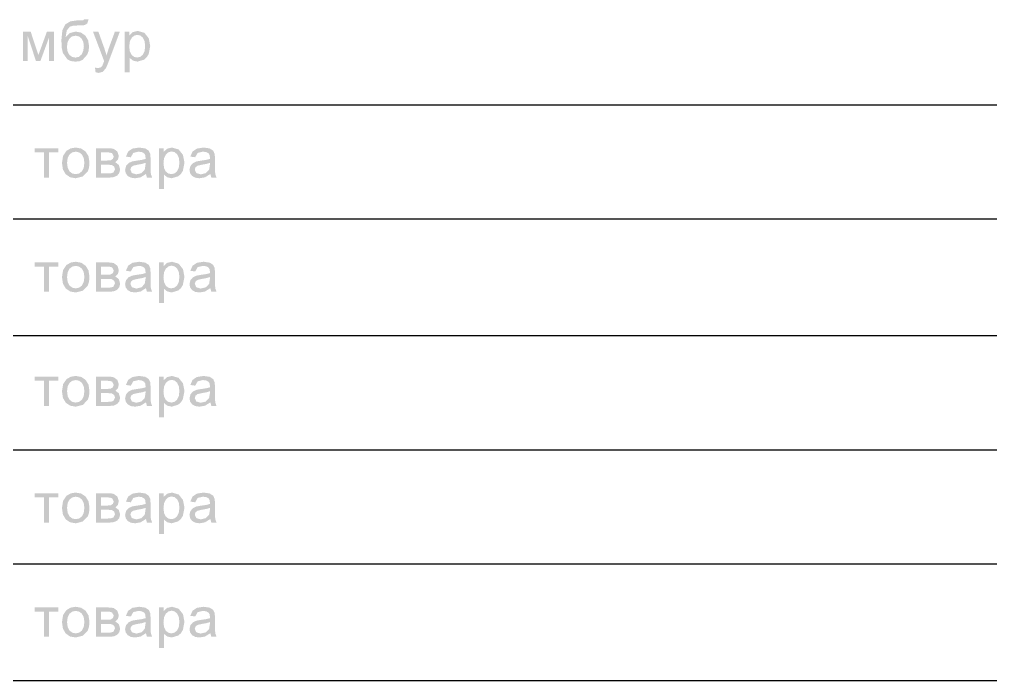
# Model space of a CAD drawing. Header units: millimetres. Extents: x 0 to 420, y 0 to 297.
# Drawn here: x 43.82 to 60.75, y 161.92 to 173.44 of the extents above; entities that cross this region are included whole.
import ezdxf

# ---------------------------------------------------------------- set-up
doc = ezdxf.new("R2010")
doc.units = ezdxf.units.MM
doc.layers.get('0').update_dxf_attribs({"linetype": 'CONTINUOUS'})

msp = doc.modelspace()

# ---------------------------------------------------------------- hatches: boundary and pattern name
at = {"true_color": 0x0000fb}
h = msp.add_hatch(color=0, dxfattribs=at)
h.paths.add_polyline_path([(44.951554, 173.443745), (45.028173, 173.443194), (45.005022, 173.370985), (44.959822, 173.345077), (44.918757, 173.340874), (44.851233, 173.339565), (44.760765, 173.33426), (44.70461, 173.318619), (44.648386, 173.251922), (44.629093, 173.135064), (44.705712, 173.207825), (44.804931, 173.232078), (44.897122, 173.214715), (44.971949, 173.162625), (45.021559, 173.081183), (45.038095, 172.975763), (45.029551, 172.893908), (45.004471, 172.828589), (44.925647, 172.739843), (44.87149, 172.716279), (44.801624, 172.708424), (44.720182, 172.718759), (44.65941, 172.749765), (44.58224, 172.856701), (44.561914, 172.946066), (44.55523, 173.083801), (44.572249, 173.253369), (44.623581, 173.357204), (44.710811, 173.410052), (44.835248, 173.42776), (44.904701, 173.428311), (44.93612, 173.430516)], flags=0)
h.paths.add_polyline_path([(44.947144, 172.977968), (44.937636, 173.050591), (44.909111, 173.109157), (44.863566, 173.147605), (44.802726, 173.16042), (44.738578, 173.146847), (44.691381, 173.106401), (44.661891, 173.04308), (44.652244, 172.961983), (44.662993, 172.88309), (44.695239, 172.825281), (44.743539, 172.790073), (44.802175, 172.778428), (44.860535, 172.792071), (44.906906, 172.832998), (44.936947, 172.896595)], flags=0)
for points in [[(43.884352, 173.232078), (44.019399, 173.232078), (44.153896, 172.822525), (44.303275, 173.232078), (44.428401, 173.232078), (44.428401, 172.719999), (44.341309, 172.719999), (44.341309, 173.132308), (44.189725, 172.719999), (44.112004, 172.719999), (43.969239, 173.152152), (43.969239, 172.719999), (43.884352, 172.719999)], [(45.150799, 172.522664), (45.141428, 172.604244), (45.191038, 172.596527), (45.236789, 172.606449), (45.265452, 172.632907), (45.276269, 172.655921), (45.292461, 172.697951), (45.300178, 172.718897), (45.105599, 173.232078), (45.199306, 173.232078), (45.305691, 172.935524), (45.342622, 172.817013), (45.378451, 172.933871), (45.488143, 173.232078), (45.574684, 173.232078), (45.380105, 172.71118), (45.352062, 172.640004), (45.331046, 172.594873), (45.27813, 172.532035), (45.207023, 172.512191)], [(44.088075, 171.200078), (44.504242, 171.200078), (44.504242, 171.12842), (44.339429, 171.12842), (44.339429, 170.687999), (44.253439, 170.687999), (44.253439, 171.12842), (44.088075, 171.12842)], [(44.088075, 169.210412), (44.504242, 169.210412), (44.504242, 169.138754), (44.339429, 169.138754), (44.339429, 168.698333), (44.253439, 168.698333), (44.253439, 169.138754), (44.088075, 169.138754)], [(44.088075, 167.220745), (44.504242, 167.220745), (44.504242, 167.149087), (44.339429, 167.149087), (44.339429, 166.708666), (44.253439, 166.708666), (44.253439, 167.149087), (44.088075, 167.149087)], [(44.088075, 165.188745), (44.504242, 165.188745), (44.504242, 165.117087), (44.339429, 165.117087), (44.339429, 164.676666), (44.253439, 164.676666), (44.253439, 165.117087), (44.088075, 165.117087)], [(44.088075, 163.199078), (44.504242, 163.199078), (44.504242, 163.12742), (44.339429, 163.12742), (44.339429, 162.686999), (44.253439, 162.686999), (44.253439, 163.12742), (44.088075, 163.12742)]]:
    msp.add_hatch(color=0, dxfattribs=at).paths.add_polyline_path(points, flags=0)
h = msp.add_hatch(color=0, dxfattribs=at)
h.paths.add_polyline_path([(45.65944, 172.523767), (45.65944, 173.232078), (45.738815, 173.232078), (45.738815, 173.165932), (45.801654, 173.22381), (45.887092, 173.243654), (46.002847, 173.21003), (46.078364, 173.114669), (46.104271, 172.980173), (46.076159, 172.838511), (46.041501, 172.782838), (45.994028, 172.742048), (45.881029, 172.708424), (45.802756, 172.726614), (45.746532, 172.772916), (45.746532, 172.523767)], flags=0)
h.paths.add_polyline_path([(45.738264, 172.973007), (45.748186, 172.886949), (45.777951, 172.826935), (45.822118, 172.791726), (45.874965, 172.780082), (45.928709, 172.79214), (45.974184, 172.828589), (46.00519, 172.891014), (46.015525, 172.980724), (46.005328, 173.065956), (45.975287, 173.126796), (45.930983, 173.163521), (45.878824, 173.175854), (45.826665, 173.162763), (45.780708, 173.12404), (45.748737, 173.060306)], flags=0)
h = msp.add_hatch(color=0, dxfattribs=at)
h.paths.add_polyline_path([(44.565339, 170.944314), (44.584907, 171.067993), (44.644162, 171.154879), (44.717405, 171.197322), (44.805117, 171.211654), (44.901098, 171.194291), (44.977648, 171.142201), (45.028015, 171.059863), (45.044896, 170.95148), (45.037454, 170.862735), (45.01513, 170.795486), (44.929141, 170.707843), (44.805117, 170.676424), (44.707966, 170.693511), (44.631484, 170.745326), (44.581875, 170.829317)], flags=0)
h.paths.add_polyline_path([(44.654084, 170.944314), (44.664833, 170.857843), (44.697079, 170.796589), (44.745517, 170.76014), (44.805117, 170.748082), (44.864235, 170.760209), (44.912604, 170.79714), (44.94485, 170.859083), (44.955599, 170.94707), (44.94485, 171.030166), (44.912604, 171.090938), (44.864235, 171.127662), (44.805117, 171.139996), (44.745517, 171.127662), (44.697079, 171.090938), (44.664833, 171.029822)], flags=0)
h = msp.add_hatch(color=0, dxfattribs=at)
h.paths.add_polyline_path([(45.159179, 171.200078), (45.35927, 171.200078), (45.423417, 171.196909), (45.468962, 171.187952), (45.530698, 171.142752), (45.556605, 171.064479), (45.541171, 170.999987), (45.495971, 170.954788), (45.555502, 170.909588), (45.579756, 170.831315), (45.564115, 170.767788), (45.52739, 170.723277), (45.469513, 170.69675), (45.390138, 170.687999), (45.159179, 170.687999)], flags=0)
h.paths.add_polyline_path([(45.246271, 170.984553), (45.338875, 170.984553), (45.414391, 170.990065), (45.451874, 171.013768), (45.46841, 171.056211), (45.439747, 171.112435), (45.400818, 171.124355), (45.341631, 171.12842), (45.246271, 171.12842)], flags=0)
h.paths.add_polyline_path([(45.246271, 170.759657), (45.360372, 170.759657), (45.422453, 170.76386), (45.461796, 170.776745), (45.490459, 170.835725), (45.474474, 170.880925), (45.433133, 170.907934), (45.351002, 170.913446), (45.246271, 170.913446)], flags=0)
h = msp.add_hatch(color=0, dxfattribs=at)
h.paths.add_polyline_path([(46.029294, 170.751389), (45.936139, 170.69296), (45.840227, 170.676424), (45.765538, 170.686759), (45.710692, 170.717765), (45.676723, 170.764618), (45.665492, 170.823047), (45.68258, 170.891398), (45.727228, 170.941558), (45.790067, 170.970222), (45.867237, 170.983451), (45.95805, 170.99668), (46.021577, 171.013216), (46.022128, 171.035816), (46.015996, 171.080947), (45.997875, 171.110781), (45.95612, 171.132623), (45.898656, 171.139996), (45.808257, 171.118498), (45.765262, 171.042431), (45.680375, 171.054006), (45.718409, 171.142201), (45.795028, 171.193464), (45.911334, 171.211654), (46.017719, 171.19622), (46.078352, 171.157084), (46.105362, 171.098655), (46.109772, 171.018177), (46.109772, 170.902422), (46.111081, 170.803686), (46.115284, 170.749184), (46.137332, 170.687999), (46.046382, 170.687999)], flags=0)
h.paths.add_polyline_path([(46.021577, 170.944866), (45.962528, 170.926951), (45.879915, 170.912344), (45.804398, 170.894705), (45.770223, 170.866593), (45.758096, 170.825252), (45.784003, 170.767374), (45.861174, 170.744223), (45.95047, 170.766272), (46.007797, 170.826354), (46.021577, 170.913446)], flags=0)
h = msp.add_hatch(color=0, dxfattribs=at)
h.paths.add_polyline_path([(46.256025, 170.491767), (46.256025, 171.200078), (46.3354, 171.200078), (46.3354, 171.133932), (46.398238, 171.19181), (46.483677, 171.211654), (46.599432, 171.17803), (46.674949, 171.082669), (46.700856, 170.948173), (46.672744, 170.806511), (46.638086, 170.750838), (46.590613, 170.710048), (46.477613, 170.676424), (46.399341, 170.694614), (46.343117, 170.740916), (46.343117, 170.491767)], flags=0)
h.paths.add_polyline_path([(46.334849, 170.941007), (46.344771, 170.854949), (46.374536, 170.794935), (46.418702, 170.759726), (46.47155, 170.748082), (46.525294, 170.76014), (46.570769, 170.796589), (46.601775, 170.859014), (46.61211, 170.948724), (46.601912, 171.033956), (46.571871, 171.094796), (46.527567, 171.131521), (46.475409, 171.143854), (46.42325, 171.130763), (46.377292, 171.09204), (46.345322, 171.028306)], flags=0)
h = msp.add_hatch(color=0, dxfattribs=at)
h.paths.add_polyline_path([(47.151931, 170.751389), (47.058776, 170.69296), (46.962864, 170.676424), (46.888174, 170.686759), (46.833328, 170.717765), (46.79936, 170.764618), (46.788129, 170.823047), (46.805216, 170.891398), (46.849865, 170.941558), (46.912703, 170.970222), (46.989874, 170.983451), (47.080686, 170.99668), (47.144214, 171.013216), (47.144765, 171.035816), (47.138633, 171.080947), (47.120512, 171.110781), (47.078757, 171.132623), (47.021293, 171.139996), (46.930894, 171.118498), (46.887899, 171.042431), (46.803012, 171.054006), (46.841045, 171.142201), (46.917664, 171.193464), (47.033971, 171.211654), (47.140355, 171.19622), (47.200989, 171.157084), (47.227999, 171.098655), (47.232408, 171.018177), (47.232408, 170.902422), (47.233717, 170.803686), (47.23792, 170.749184), (47.259969, 170.687999), (47.169019, 170.687999)], flags=0)
h.paths.add_polyline_path([(47.144214, 170.944866), (47.085165, 170.926951), (47.002552, 170.912344), (46.927035, 170.894705), (46.89286, 170.866593), (46.880733, 170.825252), (46.90664, 170.767374), (46.98381, 170.744223), (47.073107, 170.766272), (47.130434, 170.826354), (47.144214, 170.913446)], flags=0)
h = msp.add_hatch(color=0, dxfattribs=at)
h.paths.add_polyline_path([(44.565339, 168.954648), (44.584907, 169.078327), (44.644162, 169.165212), (44.717405, 169.207656), (44.805117, 169.221987), (44.901098, 169.204624), (44.977648, 169.152534), (45.028015, 169.070196), (45.044896, 168.961814), (45.037454, 168.873068), (45.01513, 168.80582), (44.929141, 168.718176), (44.805117, 168.686757), (44.707966, 168.703845), (44.631484, 168.755659), (44.581875, 168.83965)], flags=0)
h.paths.add_polyline_path([(44.654084, 168.954648), (44.664833, 168.868176), (44.697079, 168.806922), (44.745517, 168.770473), (44.805117, 168.758415), (44.864235, 168.770542), (44.912604, 168.807473), (44.94485, 168.869416), (44.955599, 168.957404), (44.94485, 169.0405), (44.912604, 169.101271), (44.864235, 169.137996), (44.805117, 169.150329), (44.745517, 169.137996), (44.697079, 169.101271), (44.664833, 169.040155)], flags=0)
h = msp.add_hatch(color=0, dxfattribs=at)
h.paths.add_polyline_path([(45.159179, 169.210412), (45.35927, 169.210412), (45.423417, 169.207242), (45.468962, 169.198285), (45.530698, 169.153085), (45.556605, 169.074813), (45.541171, 169.010321), (45.495971, 168.965121), (45.555502, 168.919921), (45.579756, 168.841649), (45.564115, 168.778121), (45.52739, 168.73361), (45.469513, 168.707083), (45.390138, 168.698333), (45.159179, 168.698333)], flags=0)
h.paths.add_polyline_path([(45.246271, 168.994886), (45.338875, 168.994886), (45.414391, 169.000399), (45.451874, 169.024101), (45.46841, 169.066544), (45.439747, 169.122768), (45.400818, 169.134688), (45.341631, 169.138754), (45.246271, 169.138754)], flags=0)
h.paths.add_polyline_path([(45.246271, 168.769991), (45.360372, 168.769991), (45.422453, 168.774194), (45.461796, 168.787078), (45.490459, 168.846058), (45.474474, 168.891258), (45.433133, 168.918268), (45.351002, 168.92378), (45.246271, 168.92378)], flags=0)
h = msp.add_hatch(color=0, dxfattribs=at)
h.paths.add_polyline_path([(46.029294, 168.761722), (45.936139, 168.703294), (45.840227, 168.686757), (45.765538, 168.697092), (45.710692, 168.728098), (45.676723, 168.774952), (45.665492, 168.83338), (45.68258, 168.901731), (45.727228, 168.951892), (45.790067, 168.980555), (45.867237, 168.993784), (45.95805, 169.007013), (46.021577, 169.02355), (46.022128, 169.046149), (46.015996, 169.09128), (45.997875, 169.121115), (45.95612, 169.142957), (45.898656, 169.150329), (45.808257, 169.128832), (45.765262, 169.052764), (45.680375, 169.06434), (45.718409, 169.152534), (45.795028, 169.203797), (45.911334, 169.221987), (46.017719, 169.206553), (46.078352, 169.167417), (46.105362, 169.108988), (46.109772, 169.028511), (46.109772, 168.912755), (46.111081, 168.814019), (46.115284, 168.759518), (46.137332, 168.698333), (46.046382, 168.698333)], flags=0)
h.paths.add_polyline_path([(46.021577, 168.955199), (45.962528, 168.937284), (45.879915, 168.922677), (45.804398, 168.905038), (45.770223, 168.876926), (45.758096, 168.835585), (45.784003, 168.777708), (45.861174, 168.754557), (45.95047, 168.776605), (46.007797, 168.836688), (46.021577, 168.92378)], flags=0)
h = msp.add_hatch(color=0, dxfattribs=at)
h.paths.add_polyline_path([(46.256025, 168.5021), (46.256025, 169.210412), (46.3354, 169.210412), (46.3354, 169.144266), (46.398238, 169.202143), (46.483677, 169.221987), (46.599432, 169.188363), (46.674949, 169.093003), (46.700856, 168.958506), (46.672744, 168.816844), (46.638086, 168.761171), (46.590613, 168.720381), (46.477613, 168.686757), (46.399341, 168.704947), (46.343117, 168.751249), (46.343117, 168.5021)], flags=0)
h.paths.add_polyline_path([(46.334849, 168.95134), (46.344771, 168.865282), (46.374536, 168.805268), (46.418702, 168.77006), (46.47155, 168.758415), (46.525294, 168.770473), (46.570769, 168.806922), (46.601775, 168.869347), (46.61211, 168.959057), (46.601912, 169.044289), (46.571871, 169.10513), (46.527567, 169.141854), (46.475409, 169.154188), (46.42325, 169.141096), (46.377292, 169.102373), (46.345322, 169.038639)], flags=0)
h = msp.add_hatch(color=0, dxfattribs=at)
h.paths.add_polyline_path([(47.151931, 168.761722), (47.058776, 168.703294), (46.962864, 168.686757), (46.888174, 168.697092), (46.833328, 168.728098), (46.79936, 168.774952), (46.788129, 168.83338), (46.805216, 168.901731), (46.849865, 168.951892), (46.912703, 168.980555), (46.989874, 168.993784), (47.080686, 169.007013), (47.144214, 169.02355), (47.144765, 169.046149), (47.138633, 169.09128), (47.120512, 169.121115), (47.078757, 169.142957), (47.021293, 169.150329), (46.930894, 169.128832), (46.887899, 169.052764), (46.803012, 169.06434), (46.841045, 169.152534), (46.917664, 169.203797), (47.033971, 169.221987), (47.140355, 169.206553), (47.200989, 169.167417), (47.227999, 169.108988), (47.232408, 169.028511), (47.232408, 168.912755), (47.233717, 168.814019), (47.23792, 168.759518), (47.259969, 168.698333), (47.169019, 168.698333)], flags=0)
h.paths.add_polyline_path([(47.144214, 168.955199), (47.085165, 168.937284), (47.002552, 168.922677), (46.927035, 168.905038), (46.89286, 168.876926), (46.880733, 168.835585), (46.90664, 168.777708), (46.98381, 168.754557), (47.073107, 168.776605), (47.130434, 168.836688), (47.144214, 168.92378)], flags=0)
h = msp.add_hatch(color=0, dxfattribs=at)
h.paths.add_polyline_path([(44.565339, 166.964981), (44.584907, 167.08866), (44.644162, 167.175545), (44.717405, 167.217989), (44.805117, 167.232321), (44.901098, 167.214957), (44.977648, 167.162867), (45.028015, 167.08053), (45.044896, 166.972147), (45.037454, 166.883401), (45.01513, 166.816153), (44.929141, 166.72851), (44.805117, 166.69709), (44.707966, 166.714178), (44.631484, 166.765992), (44.581875, 166.849984)], flags=0)
h.paths.add_polyline_path([(44.654084, 166.964981), (44.664833, 166.878509), (44.697079, 166.817255), (44.745517, 166.780806), (44.805117, 166.768748), (44.864235, 166.780875), (44.912604, 166.817807), (44.94485, 166.879749), (44.955599, 166.967737), (44.94485, 167.050833), (44.912604, 167.111604), (44.864235, 167.148329), (44.805117, 167.160663), (44.745517, 167.148329), (44.697079, 167.111604), (44.664833, 167.050488)], flags=0)
h = msp.add_hatch(color=0, dxfattribs=at)
h.paths.add_polyline_path([(45.159179, 167.220745), (45.35927, 167.220745), (45.423417, 167.217576), (45.468962, 167.208618), (45.530698, 167.163419), (45.556605, 167.085146), (45.541171, 167.020654), (45.495971, 166.975454), (45.555502, 166.930255), (45.579756, 166.851982), (45.564115, 166.788454), (45.52739, 166.743944), (45.469513, 166.717417), (45.390138, 166.708666), (45.159179, 166.708666)], flags=0)
h.paths.add_polyline_path([(45.246271, 167.00522), (45.338875, 167.00522), (45.414391, 167.010732), (45.451874, 167.034434), (45.46841, 167.076878), (45.439747, 167.133102), (45.400818, 167.145022), (45.341631, 167.149087), (45.246271, 167.149087)], flags=0)
h.paths.add_polyline_path([(45.246271, 166.780324), (45.360372, 166.780324), (45.422453, 166.784527), (45.461796, 166.797412), (45.490459, 166.856392), (45.474474, 166.901591), (45.433133, 166.928601), (45.351002, 166.934113), (45.246271, 166.934113)], flags=0)
h = msp.add_hatch(color=0, dxfattribs=at)
h.paths.add_polyline_path([(46.029294, 166.772056), (45.936139, 166.713627), (45.840227, 166.69709), (45.765538, 166.707426), (45.710692, 166.738432), (45.676723, 166.785285), (45.665492, 166.843714), (45.68258, 166.912064), (45.727228, 166.962225), (45.790067, 166.990888), (45.867237, 167.004117), (45.95805, 167.017347), (46.021577, 167.033883), (46.022128, 167.056483), (46.015996, 167.101614), (45.997875, 167.131448), (45.95612, 167.15329), (45.898656, 167.160663), (45.808257, 167.139165), (45.765262, 167.063097), (45.680375, 167.074673), (45.718409, 167.162867), (45.795028, 167.21413), (45.911334, 167.232321), (46.017719, 167.216886), (46.078352, 167.17775), (46.105362, 167.119321), (46.109772, 167.038844), (46.109772, 166.923089), (46.111081, 166.824352), (46.115284, 166.769851), (46.137332, 166.708666), (46.046382, 166.708666)], flags=0)
h.paths.add_polyline_path([(46.021577, 166.965532), (45.962528, 166.947618), (45.879915, 166.933011), (45.804398, 166.915372), (45.770223, 166.88726), (45.758096, 166.845919), (45.784003, 166.788041), (45.861174, 166.76489), (45.95047, 166.786939), (46.007797, 166.847021), (46.021577, 166.934113)], flags=0)
h = msp.add_hatch(color=0, dxfattribs=at)
h.paths.add_polyline_path([(46.256025, 166.512433), (46.256025, 167.220745), (46.3354, 167.220745), (46.3354, 167.154599), (46.398238, 167.212477), (46.483677, 167.232321), (46.599432, 167.198696), (46.674949, 167.103336), (46.700856, 166.96884), (46.672744, 166.827177), (46.638086, 166.771505), (46.590613, 166.730715), (46.477613, 166.69709), (46.399341, 166.715281), (46.343117, 166.761583), (46.343117, 166.512433)], flags=0)
h.paths.add_polyline_path([(46.334849, 166.961674), (46.344771, 166.875615), (46.374536, 166.815602), (46.418702, 166.780393), (46.47155, 166.768748), (46.525294, 166.780806), (46.570769, 166.817255), (46.601775, 166.879681), (46.61211, 166.969391), (46.601912, 167.054622), (46.571871, 167.115463), (46.527567, 167.152188), (46.475409, 167.164521), (46.42325, 167.15143), (46.377292, 167.112707), (46.345322, 167.048973)], flags=0)
h = msp.add_hatch(color=0, dxfattribs=at)
h.paths.add_polyline_path([(47.151931, 166.772056), (47.058776, 166.713627), (46.962864, 166.69709), (46.888174, 166.707426), (46.833328, 166.738432), (46.79936, 166.785285), (46.788129, 166.843714), (46.805216, 166.912064), (46.849865, 166.962225), (46.912703, 166.990888), (46.989874, 167.004117), (47.080686, 167.017347), (47.144214, 167.033883), (47.144765, 167.056483), (47.138633, 167.101614), (47.120512, 167.131448), (47.078757, 167.15329), (47.021293, 167.160663), (46.930894, 167.139165), (46.887899, 167.063097), (46.803012, 167.074673), (46.841045, 167.162867), (46.917664, 167.21413), (47.033971, 167.232321), (47.140355, 167.216886), (47.200989, 167.17775), (47.227999, 167.119321), (47.232408, 167.038844), (47.232408, 166.923089), (47.233717, 166.824352), (47.23792, 166.769851), (47.259969, 166.708666), (47.169019, 166.708666)], flags=0)
h.paths.add_polyline_path([(47.144214, 166.965532), (47.085165, 166.947618), (47.002552, 166.933011), (46.927035, 166.915372), (46.89286, 166.88726), (46.880733, 166.845919), (46.90664, 166.788041), (46.98381, 166.76489), (47.073107, 166.786939), (47.130434, 166.847021), (47.144214, 166.934113)], flags=0)
h = msp.add_hatch(color=0, dxfattribs=at)
h.paths.add_polyline_path([(44.565339, 164.932981), (44.584907, 165.05666), (44.644162, 165.143545), (44.717405, 165.185989), (44.805117, 165.200321), (44.901098, 165.182957), (44.977648, 165.130867), (45.028015, 165.04853), (45.044896, 164.940147), (45.037454, 164.851401), (45.01513, 164.784153), (44.929141, 164.69651), (44.805117, 164.66509), (44.707966, 164.682178), (44.631484, 164.733992), (44.581875, 164.817984)], flags=0)
h.paths.add_polyline_path([(44.654084, 164.932981), (44.664833, 164.846509), (44.697079, 164.785255), (44.745517, 164.748806), (44.805117, 164.736748), (44.864235, 164.748875), (44.912604, 164.785807), (44.94485, 164.847749), (44.955599, 164.935737), (44.94485, 165.018833), (44.912604, 165.079604), (44.864235, 165.116329), (44.805117, 165.128663), (44.745517, 165.116329), (44.697079, 165.079604), (44.664833, 165.018488)], flags=0)
h = msp.add_hatch(color=0, dxfattribs=at)
h.paths.add_polyline_path([(45.159179, 165.188745), (45.35927, 165.188745), (45.423417, 165.185576), (45.468962, 165.176618), (45.530698, 165.131419), (45.556605, 165.053146), (45.541171, 164.988654), (45.495971, 164.943454), (45.555502, 164.898255), (45.579756, 164.819982), (45.564115, 164.756454), (45.52739, 164.711944), (45.469513, 164.685417), (45.390138, 164.676666), (45.159179, 164.676666)], flags=0)
h.paths.add_polyline_path([(45.246271, 164.97322), (45.338875, 164.97322), (45.414391, 164.978732), (45.451874, 165.002434), (45.46841, 165.044878), (45.439747, 165.101102), (45.400818, 165.113022), (45.341631, 165.117087), (45.246271, 165.117087)], flags=0)
h.paths.add_polyline_path([(45.246271, 164.748324), (45.360372, 164.748324), (45.422453, 164.752527), (45.461796, 164.765412), (45.490459, 164.824392), (45.474474, 164.869591), (45.433133, 164.896601), (45.351002, 164.902113), (45.246271, 164.902113)], flags=0)
h = msp.add_hatch(color=0, dxfattribs=at)
h.paths.add_polyline_path([(46.029294, 164.740056), (45.936139, 164.681627), (45.840227, 164.66509), (45.765538, 164.675426), (45.710692, 164.706432), (45.676723, 164.753285), (45.665492, 164.811714), (45.68258, 164.880064), (45.727228, 164.930225), (45.790067, 164.958888), (45.867237, 164.972117), (45.95805, 164.985347), (46.021577, 165.001883), (46.022128, 165.024483), (46.015996, 165.069614), (45.997875, 165.099448), (45.95612, 165.12129), (45.898656, 165.128663), (45.808257, 165.107165), (45.765262, 165.031097), (45.680375, 165.042673), (45.718409, 165.130867), (45.795028, 165.18213), (45.911334, 165.200321), (46.017719, 165.184886), (46.078352, 165.14575), (46.105362, 165.087321), (46.109772, 165.006844), (46.109772, 164.891089), (46.111081, 164.792352), (46.115284, 164.737851), (46.137332, 164.676666), (46.046382, 164.676666)], flags=0)
h.paths.add_polyline_path([(46.021577, 164.933532), (45.962528, 164.915618), (45.879915, 164.901011), (45.804398, 164.883372), (45.770223, 164.85526), (45.758096, 164.813919), (45.784003, 164.756041), (45.861174, 164.73289), (45.95047, 164.754939), (46.007797, 164.815021), (46.021577, 164.902113)], flags=0)
h = msp.add_hatch(color=0, dxfattribs=at)
h.paths.add_polyline_path([(46.256025, 164.480433), (46.256025, 165.188745), (46.3354, 165.188745), (46.3354, 165.122599), (46.398238, 165.180477), (46.483677, 165.200321), (46.599432, 165.166696), (46.674949, 165.071336), (46.700856, 164.93684), (46.672744, 164.795177), (46.638086, 164.739505), (46.590613, 164.698715), (46.477613, 164.66509), (46.399341, 164.683281), (46.343117, 164.729583), (46.343117, 164.480433)], flags=0)
h.paths.add_polyline_path([(46.334849, 164.929674), (46.344771, 164.843615), (46.374536, 164.783602), (46.418702, 164.748393), (46.47155, 164.736748), (46.525294, 164.748806), (46.570769, 164.785255), (46.601775, 164.847681), (46.61211, 164.937391), (46.601912, 165.022622), (46.571871, 165.083463), (46.527567, 165.120188), (46.475409, 165.132521), (46.42325, 165.11943), (46.377292, 165.080707), (46.345322, 165.016973)], flags=0)
h = msp.add_hatch(color=0, dxfattribs=at)
h.paths.add_polyline_path([(47.151931, 164.740056), (47.058776, 164.681627), (46.962864, 164.66509), (46.888174, 164.675426), (46.833328, 164.706432), (46.79936, 164.753285), (46.788129, 164.811714), (46.805216, 164.880064), (46.849865, 164.930225), (46.912703, 164.958888), (46.989874, 164.972117), (47.080686, 164.985347), (47.144214, 165.001883), (47.144765, 165.024483), (47.138633, 165.069614), (47.120512, 165.099448), (47.078757, 165.12129), (47.021293, 165.128663), (46.930894, 165.107165), (46.887899, 165.031097), (46.803012, 165.042673), (46.841045, 165.130867), (46.917664, 165.18213), (47.033971, 165.200321), (47.140355, 165.184886), (47.200989, 165.14575), (47.227999, 165.087321), (47.232408, 165.006844), (47.232408, 164.891089), (47.233717, 164.792352), (47.23792, 164.737851), (47.259969, 164.676666), (47.169019, 164.676666)], flags=0)
h.paths.add_polyline_path([(47.144214, 164.933532), (47.085165, 164.915618), (47.002552, 164.901011), (46.927035, 164.883372), (46.89286, 164.85526), (46.880733, 164.813919), (46.90664, 164.756041), (46.98381, 164.73289), (47.073107, 164.754939), (47.130434, 164.815021), (47.144214, 164.902113)], flags=0)
h = msp.add_hatch(color=0, dxfattribs=at)
h.paths.add_polyline_path([(44.565339, 162.943314), (44.584907, 163.066993), (44.644162, 163.153879), (44.717405, 163.196322), (44.805117, 163.210654), (44.901098, 163.193291), (44.977648, 163.141201), (45.028015, 163.058863), (45.044896, 162.95048), (45.037454, 162.861735), (45.01513, 162.794486), (44.929141, 162.706843), (44.805117, 162.675424), (44.707966, 162.692512), (44.631484, 162.744326), (44.581875, 162.828317)], flags=0)
h.paths.add_polyline_path([(44.654084, 162.943314), (44.664833, 162.856843), (44.697079, 162.795589), (44.745517, 162.75914), (44.805117, 162.747082), (44.864235, 162.759209), (44.912604, 162.79614), (44.94485, 162.858083), (44.955599, 162.946071), (44.94485, 163.029166), (44.912604, 163.089938), (44.864235, 163.126662), (44.805117, 163.138996), (44.745517, 163.126662), (44.697079, 163.089938), (44.664833, 163.028822)], flags=0)
h = msp.add_hatch(color=0, dxfattribs=at)
h.paths.add_polyline_path([(45.159179, 163.199078), (45.35927, 163.199078), (45.423417, 163.195909), (45.468962, 163.186952), (45.530698, 163.141752), (45.556605, 163.063479), (45.541171, 162.998987), (45.495971, 162.953788), (45.555502, 162.908588), (45.579756, 162.830315), (45.564115, 162.766788), (45.52739, 162.722277), (45.469513, 162.69575), (45.390138, 162.686999), (45.159179, 162.686999)], flags=0)
h.paths.add_polyline_path([(45.246271, 162.983553), (45.338875, 162.983553), (45.414391, 162.989065), (45.451874, 163.012768), (45.46841, 163.055211), (45.439747, 163.111435), (45.400818, 163.123355), (45.341631, 163.12742), (45.246271, 163.12742)], flags=0)
h.paths.add_polyline_path([(45.246271, 162.758657), (45.360372, 162.758657), (45.422453, 162.76286), (45.461796, 162.775745), (45.490459, 162.834725), (45.474474, 162.879925), (45.433133, 162.906934), (45.351002, 162.912446), (45.246271, 162.912446)], flags=0)
h = msp.add_hatch(color=0, dxfattribs=at)
h.paths.add_polyline_path([(46.029294, 162.750389), (45.936139, 162.69196), (45.840227, 162.675424), (45.765538, 162.685759), (45.710692, 162.716765), (45.676723, 162.763618), (45.665492, 162.822047), (45.68258, 162.890398), (45.727228, 162.940558), (45.790067, 162.969222), (45.867237, 162.982451), (45.95805, 162.99568), (46.021577, 163.012216), (46.022128, 163.034816), (46.015996, 163.079947), (45.997875, 163.109781), (45.95612, 163.131623), (45.898656, 163.138996), (45.808257, 163.117498), (45.765262, 163.041431), (45.680375, 163.053006), (45.718409, 163.141201), (45.795028, 163.192464), (45.911334, 163.210654), (46.017719, 163.19522), (46.078352, 163.156084), (46.105362, 163.097655), (46.109772, 163.017177), (46.109772, 162.901422), (46.111081, 162.802686), (46.115284, 162.748184), (46.137332, 162.686999), (46.046382, 162.686999)], flags=0)
h.paths.add_polyline_path([(46.021577, 162.943866), (45.962528, 162.925951), (45.879915, 162.911344), (45.804398, 162.893705), (45.770223, 162.865593), (45.758096, 162.824252), (45.784003, 162.766374), (45.861174, 162.743223), (45.95047, 162.765272), (46.007797, 162.825354), (46.021577, 162.912446)], flags=0)
h = msp.add_hatch(color=0, dxfattribs=at)
h.paths.add_polyline_path([(46.256025, 162.490767), (46.256025, 163.199078), (46.3354, 163.199078), (46.3354, 163.132933), (46.398238, 163.19081), (46.483677, 163.210654), (46.599432, 163.17703), (46.674949, 163.081669), (46.700856, 162.947173), (46.672744, 162.805511), (46.638086, 162.749838), (46.590613, 162.709048), (46.477613, 162.675424), (46.399341, 162.693614), (46.343117, 162.739916), (46.343117, 162.490767)], flags=0)
h.paths.add_polyline_path([(46.334849, 162.940007), (46.344771, 162.853949), (46.374536, 162.793935), (46.418702, 162.758726), (46.47155, 162.747082), (46.525294, 162.75914), (46.570769, 162.795589), (46.601775, 162.858014), (46.61211, 162.947724), (46.601912, 163.032956), (46.571871, 163.093796), (46.527567, 163.130521), (46.475409, 163.142854), (46.42325, 163.129763), (46.377292, 163.09104), (46.345322, 163.027306)], flags=0)
h = msp.add_hatch(color=0, dxfattribs=at)
h.paths.add_polyline_path([(47.151931, 162.750389), (47.058776, 162.69196), (46.962864, 162.675424), (46.888174, 162.685759), (46.833328, 162.716765), (46.79936, 162.763618), (46.788129, 162.822047), (46.805216, 162.890398), (46.849865, 162.940558), (46.912703, 162.969222), (46.989874, 162.982451), (47.080686, 162.99568), (47.144214, 163.012216), (47.144765, 163.034816), (47.138633, 163.079947), (47.120512, 163.109781), (47.078757, 163.131623), (47.021293, 163.138996), (46.930894, 163.117498), (46.887899, 163.041431), (46.803012, 163.053006), (46.841045, 163.141201), (46.917664, 163.192464), (47.033971, 163.210654), (47.140355, 163.19522), (47.200989, 163.156084), (47.227999, 163.097655), (47.232408, 163.017177), (47.232408, 162.901422), (47.233717, 162.802686), (47.23792, 162.748184), (47.259969, 162.686999), (47.169019, 162.686999)], flags=0)
h.paths.add_polyline_path([(47.144214, 162.943866), (47.085165, 162.925951), (47.002552, 162.911344), (46.927035, 162.893705), (46.89286, 162.865593), (46.880733, 162.824252), (46.90664, 162.766374), (46.98381, 162.743223), (47.073107, 162.765272), (47.130434, 162.825354), (47.144214, 162.912446)], flags=0)

# ---------------------------------------------------------------- linework, layer by layer
at = {"color": 0, "true_color": 0x000007}
for points in [[(28.913668, 171.957999), (77.681668, 171.957999)], [(28.913668, 169.968333), (77.681668, 169.968333)], [(28.913668, 167.936333), (77.681668, 167.936333)], [(28.913668, 165.946666), (77.681668, 165.946666)], [(28.913668, 163.956999), (77.681668, 163.956999)], [(28.913668, 161.924999), (77.681668, 161.924999)]]:
    msp.add_lwpolyline(points, dxfattribs=at)

doc.saveas('drawing.dxf')
